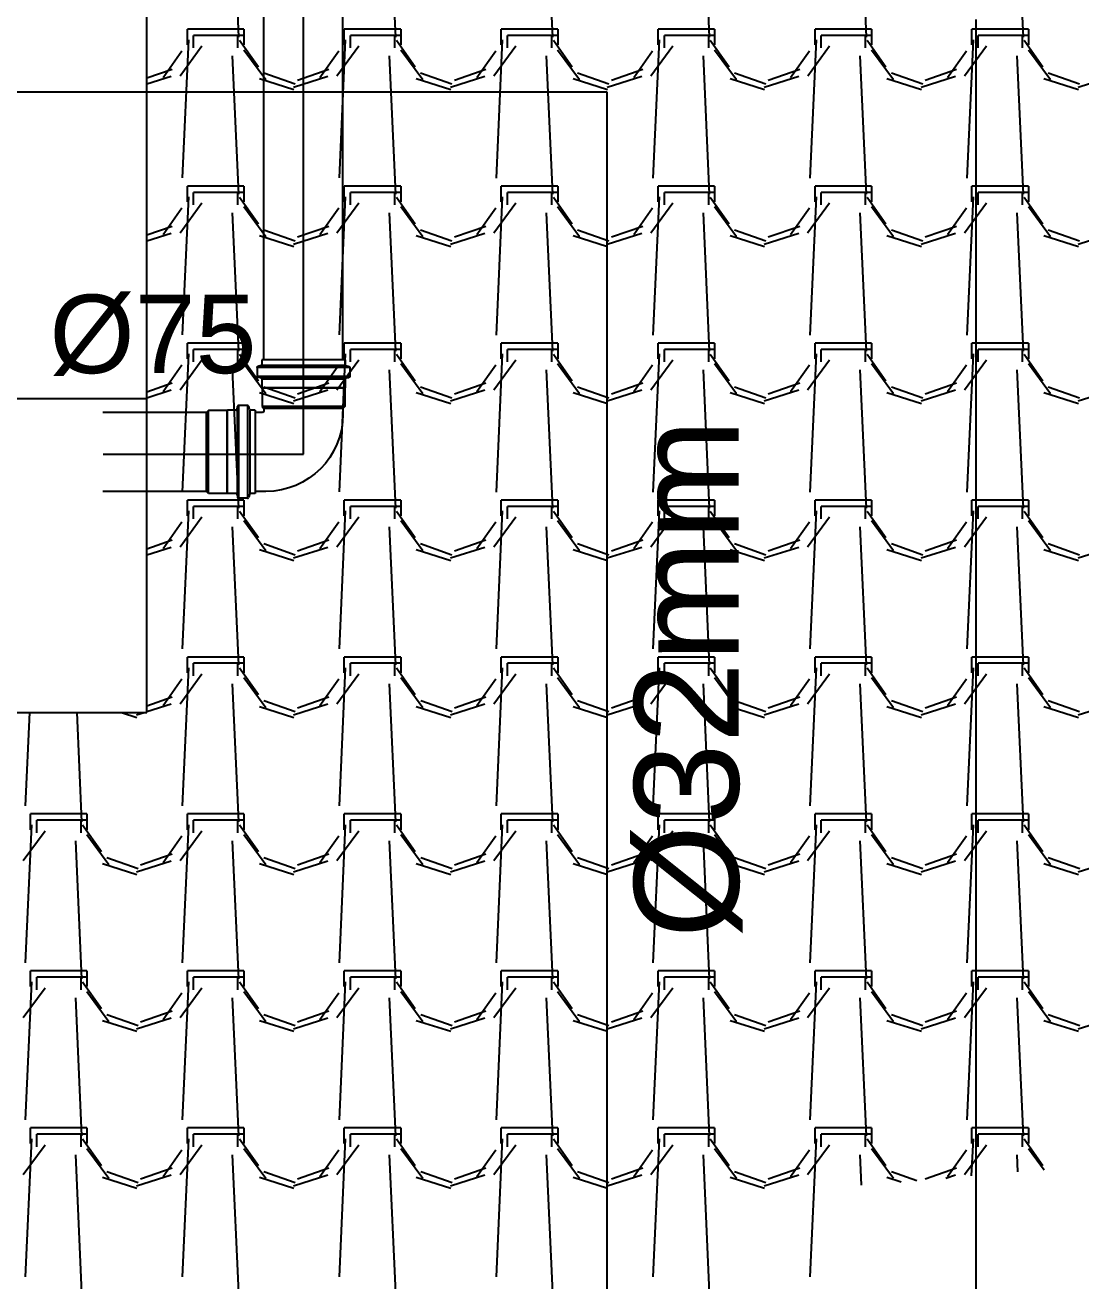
# Model space of a CAD drawing. Header units: millimetres. Extents: x 3923 to 4007, y 744 to 863.
# Drawn here: x 3932.174 to 3933.869, y 845.8 to 847.816 of the extents above; entities that cross this region are included whole.
import ezdxf
from ezdxf.enums import TextEntityAlignment as Align

# ---------------------------------------------------------------- set-up
doc = ezdxf.new("R2010")
doc.units = ezdxf.units.MM
for name, color, linetype in [('-HIDRO', 8, 'Continuous'), ('AF', 5, 'Continuous'), ('Esgoto', 5, 'Continuous'), ('TEXTO', 3, 'Continuous'), ('Texto-Tubos', 7, 'Continuous'), ('TigreCad', 3, 'Continuous'), ('Tinterno', 9, 'Continuous')]:
    doc.layers.add(name, color=color, linetype=linetype)
doc.styles.get("Standard").update_dxf_attribs({"font": 'arial.ttf'})
doc.styles.add('TCTUBOS-TXT', font='arial.ttf')

# ---------------------------------------------------------------- blocks, each defined once
blk = doc.blocks.new('j9n75p')
at = {"layer": 'TigreCad'}
for p, q in [((41.5, 37.8), (34.9, 37.8)), ((43.3, 39.6), (41.5, 37.8)), ((61, 39.6), (43.3, 39.6)), ((43.3, 39.6), (43.3, -39.5)), ((61.3, 39.8), (61, 39.6)), ((61, 39.6), (61, -39.5)), ((69.7, 39.8), (61.3, 39.8)), ((70.7, 40.7), (71, 43.4)), ((80.7, 44.3), (72, 44.3)), ((72, 43.3), (72, -43.3)), ((80.7, 43.3), (80.7, -43.3)), ((82.5, 40.5), (81.7, 43.6)), ((88, 39.8), (83.4, 39.8)), ((88, 39.8), (88, -39.8)), ((-37.7, -35.9), (-37.7, -46)), ((37.8, -39.2), (37.8, -46)), ((41.5, -37.7), (39.3, -37.7)), ((43.3, -39.5), (41.5, -37.7)), ((61, -39.5), (43.3, -39.5)), ((61.3, -39.8), (61, -39.5)), ((69.7, -39.8), (61.3, -39.8)), ((70.7, -40.7), (71, -43.4)), ((80.7, -44.3), (72, -44.3)), ((82.5, -40.5), (81.7, -43.6)), ((88, -39.8), (83.4, -39.8))]:
    blk.add_line(p, q, dxfattribs=at)
for centre, radius, start, end in [((36, -35.9), 73.7, 90, 180), ((69.7, 40.8), 1, 270, 355), ((72, 43.3), 1, 90, 175), ((80.7, 43.3), 1, 15, 90), ((83.4, 40.8), 1, 195, 270), ((39.3, -39.2), 1.5, 90, 180), ((69.7, -40.8), 1, 5, 90), ((72, -43.3), 1, 185, 270), ((80.7, -43.3), 1, 270, 345), ((83.4, -40.8), 1, 90, 165)]:
    blk.add_arc(centre, radius, start, end, dxfattribs=at)
at = {"layer": 'Tinterno'}
for p, q in [((41.5, 37.8), (41.5, -37.7)), ((61.3, 39.8), (61.3, -39.8)), ((69.7, 39.8), (69.7, -39.8)), ((70.7, 39.8), (70.7, -39.8)), ((82.7, 39.8), (82.7, -39.8)), ((37.8, -46), (-37.7, -46))]:
    blk.add_line(p, q, dxfattribs=at)
blk = doc.blocks.new('11030904p')
at = {"layer": 'TigreCad'}
for p, q in [((0, -39.8), (0, 39.8)), ((0, 39.8), (4.6, 39.8)), ((5.5, 40.5), (6.3, 43.6)), ((7.3, 44.3), (16, 44.3)), ((7.3, -43.3), (7.3, 43.3)), ((16, -43.3), (16, 43.3)), ((17.3, 40.7), (17, 43.4)), ((18.3, 39.8), (26.7, 39.8)), ((26.7, 39.8), (27, 39.6)), ((27, 39.6), (44.7, 39.6)), ((44.7, 39.6), (46.5, 37.8)), ((46.5, 37.8), (46.5, -37.7)), ((0, -39.8), (4.6, -39.8)), ((5.5, -40.5), (6.3, -43.6)), ((7.3, -44.3), (16, -44.3)), ((17.3, -40.7), (17, -43.4)), ((18.3, -39.8), (26.7, -39.8)), ((26.7, -39.8), (27, -39.5)), ((27, -39.5), (44.7, -39.5)), ((44.7, -39.5), (46.5, -37.7))]:
    blk.add_line(p, q, dxfattribs=at)
for centre, start, end in [((4.6, 40.8), 270, 345), ((7.3, 43.3), 90, 165), ((16, 43.3), 5, 90), ((18.3, 40.8), 185, 270), ((4.6, -40.8), 15, 90), ((7.3, -43.3), 195, 270), ((16, -43.3), 270, 355), ((18.3, -40.8), 90, 175)]:
    blk.add_arc(centre, 1, start, end, dxfattribs=at)
at = {"layer": 'Tinterno'}
for p, q in [((5.3, -39.8), (5.3, 39.8)), ((17.3, -39.8), (17.3, 39.8)), ((26.7, 39.8), (26.7, -39.8)), ((27, 39.6), (27, -39.5)), ((44.7, 39.6), (44.7, -39.5))]:
    blk.add_line(p, q, dxfattribs=at)

msp = doc.modelspace()

# ---------------------------------------------------------------- linework, layer by layer
at = {"layer": '-HIDRO', "linetype": 'Continuous'}
for p, q in [((3932.5063, 848.0186), (3932.5163, 847.7968)), ((3932.7583, 848.0186), (3932.7683, 847.7968)), ((3933.0103, 848.0186), (3933.0203, 847.7968)), ((3933.2623, 848.0186), (3933.2723, 847.7968)), ((3933.5143, 848.0186), (3933.5243, 847.7968)), ((3933.7663, 848.0186), (3933.7764, 847.7968)), ((3932.5148, 847.8096), (3932.4342, 847.8096)), ((3932.4342, 847.7844), (3932.4342, 847.8096)), ((3932.5249, 847.8096), (3932.5148, 847.8096)), ((3932.5249, 847.8096), (3932.5249, 847.7844)), ((3932.7668, 847.8096), (3932.6862, 847.8096)), ((3932.6862, 847.7844), (3932.6862, 847.8096)), ((3932.7769, 847.8096), (3932.7668, 847.8096)), ((3932.7769, 847.8096), (3932.7769, 847.7844)), ((3933.0188, 847.8096), (3932.9382, 847.8096)), ((3932.9382, 847.7844), (3932.9382, 847.8096)), ((3933.0289, 847.8096), (3933.0188, 847.8096)), ((3933.0289, 847.8096), (3933.0289, 847.7844)), ((3933.2708, 847.8096), (3933.1902, 847.8096)), ((3933.1902, 847.7844), (3933.1902, 847.8096)), ((3933.2809, 847.8096), (3933.2708, 847.8096)), ((3933.2809, 847.8096), (3933.2809, 847.7844)), ((3933.5228, 847.8096), (3933.4422, 847.8096)), ((3933.4422, 847.7844), (3933.4422, 847.8096)), ((3933.5329, 847.8096), (3933.5228, 847.8096)), ((3933.5329, 847.8096), (3933.5329, 847.7844)), ((3933.7748, 847.8096), (3933.6942, 847.8096)), ((3933.6942, 847.7844), (3933.6942, 847.8096)), ((3933.7849, 847.8096), (3933.7748, 847.8096)), ((3933.7849, 847.8096), (3933.7849, 847.7844)), ((3932.4224, 847.7347), (3932.4576, 847.7826)), ((3932.4358, 847.7923), (3932.4258, 847.5706)), ((3932.5148, 847.7995), (3932.4442, 847.7995)), ((3932.4442, 847.7793), (3932.4442, 847.7995)), ((3932.5148, 847.7995), (3932.5148, 847.7793)), ((3932.5249, 847.7995), (3932.5148, 847.7995)), ((3932.5179, 847.792), (3932.5481, 847.7492)), ((3932.6744, 847.7347), (3932.7096, 847.7826)), ((3932.6878, 847.7923), (3932.6778, 847.5706)), ((3932.7668, 847.7995), (3932.6962, 847.7995)), ((3932.6962, 847.7793), (3932.6962, 847.7995)), ((3932.7668, 847.7995), (3932.7668, 847.7793)), ((3932.7769, 847.7995), (3932.7668, 847.7995)), ((3932.7699, 847.792), (3932.8001, 847.7492)), ((3932.9264, 847.7347), (3932.9616, 847.7826)), ((3932.9398, 847.7923), (3932.9298, 847.5705)), ((3933.0188, 847.7995), (3932.9482, 847.7995)), ((3932.9482, 847.7793), (3932.9482, 847.7995)), ((3933.0188, 847.7995), (3933.0188, 847.7793)), ((3933.0289, 847.7995), (3933.0188, 847.7995)), ((3933.0219, 847.792), (3933.0521, 847.7492)), ((3933.1784, 847.7347), (3933.2136, 847.7826)), ((3933.1919, 847.7923), (3933.1818, 847.5705)), ((3933.2708, 847.7995), (3933.2002, 847.7995)), ((3933.2002, 847.7793), (3933.2002, 847.7995)), ((3933.2708, 847.7995), (3933.2708, 847.7793)), ((3933.2809, 847.7995), (3933.2708, 847.7995)), ((3933.2739, 847.792), (3933.3041, 847.7492)), ((3933.4304, 847.7347), (3933.4656, 847.7826)), ((3933.4439, 847.7923), (3933.4338, 847.5705)), ((3933.5228, 847.7995), (3933.4522, 847.7995)), ((3933.4522, 847.7793), (3933.4522, 847.7995)), ((3933.5228, 847.7995), (3933.5228, 847.7793)), ((3933.5329, 847.7995), (3933.5228, 847.7995)), ((3933.5259, 847.792), (3933.5561, 847.7492)), ((3933.6823, 847.7347), (3933.7176, 847.7826)), ((3933.6959, 847.7923), (3933.6858, 847.5705)), ((3933.7748, 847.7995), (3933.7042, 847.7995)), ((3933.7042, 847.7793), (3933.7042, 847.7995)), ((3933.7748, 847.7995), (3933.7748, 847.7793)), ((3933.7849, 847.7995), (3933.7748, 847.7995)), ((3933.7779, 847.792), (3933.8081, 847.7492)), ((3932.395, 847.7317), (3932.4253, 847.7746)), ((3932.5063, 847.7666), (3932.5163, 847.5448)), ((3932.5248, 847.7766), (3932.5601, 847.7288)), ((3932.647, 847.7317), (3932.6773, 847.7746)), ((3932.7583, 847.7666), (3932.7683, 847.5448)), ((3932.7768, 847.7766), (3932.8121, 847.7288)), ((3932.899, 847.7317), (3932.9293, 847.7746)), ((3933.0103, 847.7666), (3933.0203, 847.5448)), ((3933.0288, 847.7766), (3933.0641, 847.7288)), ((3933.151, 847.7317), (3933.1813, 847.7746)), ((3933.2623, 847.7666), (3933.2723, 847.5448)), ((3933.2808, 847.7766), (3933.3161, 847.7288)), ((3933.403, 847.7317), (3933.4333, 847.7746)), ((3933.5143, 847.7666), (3933.5243, 847.5448)), ((3933.5328, 847.7766), (3933.5681, 847.7288)), ((3933.655, 847.7317), (3933.6853, 847.7746)), ((3933.7663, 847.7666), (3933.7764, 847.5448)), ((3933.7848, 847.7766), (3933.8201, 847.7288)), ((3932.3691, 847.7314), (3932.4095, 847.7455)), ((3932.6111, 847.7279), (3932.6615, 847.7455)), ((3932.8631, 847.7279), (3932.9135, 847.7455)), ((3933.1151, 847.7279), (3933.1655, 847.7455)), ((3933.3671, 847.7279), (3933.4175, 847.7455)), ((3933.6191, 847.7279), (3933.6695, 847.7455)), ((3932.3691, 847.7219), (3932.4079, 847.7343)), ((3932.5497, 847.7303), (3932.6051, 847.7127)), ((3932.5567, 847.7396), (3932.6071, 847.7219)), ((3932.6045, 847.7166), (3932.6599, 847.7343)), ((3932.8017, 847.7303), (3932.8571, 847.7127)), ((3932.8087, 847.7396), (3932.8591, 847.7219)), ((3932.8565, 847.7166), (3932.9119, 847.7343)), ((3933.0537, 847.7303), (3933.1091, 847.7127)), ((3933.0607, 847.7396), (3933.1111, 847.7219)), ((3933.1085, 847.7166), (3933.1639, 847.7343)), ((3933.3057, 847.7303), (3933.3611, 847.7127)), ((3933.3127, 847.7396), (3933.3631, 847.7219)), ((3933.3605, 847.7166), (3933.4159, 847.7343)), ((3933.5577, 847.7303), (3933.6131, 847.7127)), ((3933.5647, 847.7396), (3933.6151, 847.7219)), ((3933.6125, 847.7166), (3933.6679, 847.7343)), ((3933.8097, 847.7303), (3933.8651, 847.7127)), ((3933.8167, 847.7396), (3933.8671, 847.7219)), ((3933.8645, 847.7166), (3933.9199, 847.7343)), ((3932.4358, 847.5403), (3932.4258, 847.3186)), ((3932.5148, 847.5576), (3932.4342, 847.5576)), ((3932.4342, 847.5324), (3932.4342, 847.5576)), ((3932.5148, 847.5475), (3932.4442, 847.5475)), ((3932.4442, 847.5273), (3932.4442, 847.5475)), ((3932.5249, 847.5576), (3932.5148, 847.5576)), ((3932.5148, 847.5475), (3932.5148, 847.5273)), ((3932.5249, 847.5475), (3932.5148, 847.5475)), ((3932.5179, 847.54), (3932.5481, 847.4972)), ((3932.5249, 847.5576), (3932.5249, 847.5324)), ((3932.6878, 847.5403), (3932.6778, 847.3186)), ((3932.7668, 847.5576), (3932.6862, 847.5576)), ((3932.6862, 847.5324), (3932.6862, 847.5576)), ((3932.7668, 847.5475), (3932.6962, 847.5475)), ((3932.6962, 847.5273), (3932.6962, 847.5475)), ((3932.7769, 847.5576), (3932.7668, 847.5576)), ((3932.7668, 847.5475), (3932.7668, 847.5273)), ((3932.7769, 847.5475), (3932.7668, 847.5475)), ((3932.7699, 847.54), (3932.8001, 847.4972)), ((3932.7769, 847.5576), (3932.7769, 847.5324)), ((3932.9398, 847.5403), (3932.9298, 847.3185)), ((3933.0188, 847.5576), (3932.9382, 847.5576)), ((3932.9382, 847.5324), (3932.9382, 847.5576)), ((3933.0188, 847.5475), (3932.9482, 847.5475)), ((3932.9482, 847.5273), (3932.9482, 847.5475)), ((3933.0289, 847.5576), (3933.0188, 847.5576)), ((3933.0188, 847.5475), (3933.0188, 847.5273)), ((3933.0289, 847.5475), (3933.0188, 847.5475)), ((3933.0219, 847.54), (3933.0521, 847.4972)), ((3933.0289, 847.5576), (3933.0289, 847.5324)), ((3933.1919, 847.5403), (3933.1818, 847.3185)), ((3933.2708, 847.5576), (3933.1902, 847.5576)), ((3933.1902, 847.5324), (3933.1902, 847.5576)), ((3933.2708, 847.5475), (3933.2002, 847.5475)), ((3933.2002, 847.5273), (3933.2002, 847.5475)), ((3933.2809, 847.5576), (3933.2708, 847.5576)), ((3933.2708, 847.5475), (3933.2708, 847.5273)), ((3933.2809, 847.5475), (3933.2708, 847.5475)), ((3933.2739, 847.54), (3933.3041, 847.4972)), ((3933.2809, 847.5576), (3933.2809, 847.5324)), ((3933.4439, 847.5403), (3933.4338, 847.3185)), ((3933.5228, 847.5576), (3933.4422, 847.5576)), ((3933.4422, 847.5324), (3933.4422, 847.5576)), ((3933.5228, 847.5475), (3933.4522, 847.5475)), ((3933.4522, 847.5273), (3933.4522, 847.5475)), ((3933.5329, 847.5576), (3933.5228, 847.5576)), ((3933.5228, 847.5475), (3933.5228, 847.5273)), ((3933.5329, 847.5475), (3933.5228, 847.5475)), ((3933.5259, 847.54), (3933.5561, 847.4972)), ((3933.5329, 847.5576), (3933.5329, 847.5324)), ((3933.6959, 847.5403), (3933.6858, 847.3185)), ((3933.7748, 847.5576), (3933.6942, 847.5576)), ((3933.6942, 847.5324), (3933.6942, 847.5576)), ((3933.7748, 847.5475), (3933.7042, 847.5475)), ((3933.7042, 847.5273), (3933.7042, 847.5475)), ((3933.7849, 847.5576), (3933.7748, 847.5576)), ((3933.7748, 847.5475), (3933.7748, 847.5273)), ((3933.7849, 847.5475), (3933.7748, 847.5475)), ((3933.7779, 847.54), (3933.8081, 847.4972)), ((3933.7849, 847.5576), (3933.7849, 847.5324)), ((3932.395, 847.4797), (3932.4253, 847.5226)), ((3932.4224, 847.4827), (3932.4576, 847.5306)), ((3932.5248, 847.5246), (3932.5601, 847.4768)), ((3932.647, 847.4797), (3932.6773, 847.5226)), ((3932.6744, 847.4827), (3932.7096, 847.5306)), ((3932.7768, 847.5246), (3932.8121, 847.4768)), ((3932.899, 847.4797), (3932.9293, 847.5226)), ((3932.9264, 847.4827), (3932.9616, 847.5306)), ((3933.0288, 847.5246), (3933.0641, 847.4768)), ((3933.151, 847.4797), (3933.1813, 847.5226)), ((3933.1784, 847.4827), (3933.2136, 847.5306)), ((3933.2808, 847.5246), (3933.3161, 847.4768)), ((3933.403, 847.4797), (3933.4333, 847.5226)), ((3933.4303, 847.4827), (3933.4656, 847.5306)), ((3933.5328, 847.5246), (3933.5681, 847.4768)), ((3933.655, 847.4797), (3933.6853, 847.5226)), ((3933.6823, 847.4827), (3933.7176, 847.5306)), ((3933.7848, 847.5246), (3933.8201, 847.4768)), ((3932.5063, 847.5146), (3932.5163, 847.2928)), ((3932.7583, 847.5146), (3932.7683, 847.2928)), ((3933.0103, 847.5146), (3933.0203, 847.2928)), ((3933.2623, 847.5146), (3933.2723, 847.2928)), ((3933.5143, 847.5146), (3933.5243, 847.2928)), ((3933.7663, 847.5146), (3933.7764, 847.2928)), ((3932.3691, 847.4794), (3932.4095, 847.4935)), ((3932.3691, 847.4699), (3932.4079, 847.4823)), ((3932.5567, 847.4876), (3932.6071, 847.4699)), ((3932.6045, 847.4646), (3932.6599, 847.4823)), ((3932.6111, 847.4759), (3932.6615, 847.4935)), ((3932.8087, 847.4876), (3932.8591, 847.4699)), ((3932.8565, 847.4646), (3932.9119, 847.4823)), ((3932.8631, 847.4759), (3932.9135, 847.4935)), ((3933.0607, 847.4876), (3933.1111, 847.4699)), ((3933.1085, 847.4646), (3933.1639, 847.4823)), ((3933.1151, 847.4759), (3933.1655, 847.4935)), ((3933.3127, 847.4876), (3933.3631, 847.4699)), ((3933.3605, 847.4646), (3933.4159, 847.4823)), ((3933.3671, 847.4759), (3933.4175, 847.4935)), ((3933.5647, 847.4876), (3933.6151, 847.4699)), ((3933.6125, 847.4646), (3933.6679, 847.4823)), ((3933.6191, 847.4759), (3933.6695, 847.4935)), ((3933.8167, 847.4876), (3933.8671, 847.4699)), ((3933.8645, 847.4646), (3933.9199, 847.4823)), ((3932.5497, 847.4783), (3932.6051, 847.4607)), ((3932.8017, 847.4783), (3932.8571, 847.4607)), ((3933.0537, 847.4783), (3933.1091, 847.4607)), ((3933.3057, 847.4783), (3933.3611, 847.4607)), ((3933.5577, 847.4783), (3933.6131, 847.4607)), ((3933.8097, 847.4783), (3933.8651, 847.4607)), ((3932.5148, 847.3056), (3932.4342, 847.3056)), ((3932.4342, 847.2804), (3932.4342, 847.3056)), ((3932.5249, 847.3056), (3932.5148, 847.3056)), ((3932.5249, 847.3056), (3932.5249, 847.2804)), ((3932.7668, 847.3056), (3932.6862, 847.3056)), ((3932.6862, 847.2804), (3932.6862, 847.3056)), ((3932.7769, 847.3056), (3932.7668, 847.3056)), ((3932.7769, 847.3056), (3932.7769, 847.2804)), ((3933.0188, 847.3056), (3932.9382, 847.3056)), ((3932.9382, 847.2804), (3932.9382, 847.3056)), ((3933.0289, 847.3056), (3933.0188, 847.3056)), ((3933.0289, 847.3056), (3933.0289, 847.2804)), ((3933.2708, 847.3056), (3933.1902, 847.3056)), ((3933.1902, 847.2804), (3933.1902, 847.3056)), ((3933.2809, 847.3056), (3933.2708, 847.3056)), ((3933.2809, 847.3056), (3933.2809, 847.2804)), ((3933.5228, 847.3056), (3933.4422, 847.3056)), ((3933.4422, 847.2804), (3933.4422, 847.3056)), ((3933.5329, 847.3056), (3933.5228, 847.3056)), ((3933.5329, 847.3056), (3933.5329, 847.2804)), ((3933.7748, 847.3056), (3933.6942, 847.3056)), ((3933.6942, 847.2804), (3933.6942, 847.3056)), ((3933.7849, 847.3056), (3933.7748, 847.3056)), ((3933.7849, 847.3056), (3933.7849, 847.2804)), ((3932.4224, 847.2307), (3932.4576, 847.2786)), ((3932.4358, 847.2883), (3932.4258, 847.0666)), ((3932.5148, 847.2955), (3932.4442, 847.2955)), ((3932.4442, 847.2753), (3932.4442, 847.2955)), ((3932.5148, 847.2955), (3932.5148, 847.2753)), ((3932.5249, 847.2955), (3932.5148, 847.2955)), ((3932.5179, 847.288), (3932.5481, 847.2452)), ((3932.6744, 847.2307), (3932.7096, 847.2786)), ((3932.6878, 847.2883), (3932.6778, 847.0666)), ((3932.7668, 847.2955), (3932.6962, 847.2955)), ((3932.6962, 847.2753), (3932.6962, 847.2955)), ((3932.7668, 847.2955), (3932.7668, 847.2753)), ((3932.7769, 847.2955), (3932.7668, 847.2955)), ((3932.7699, 847.288), (3932.8001, 847.2452)), ((3932.9264, 847.2307), (3932.9616, 847.2786)), ((3932.9398, 847.2883), (3932.9298, 847.0665)), ((3933.0188, 847.2955), (3932.9482, 847.2955)), ((3932.9482, 847.2753), (3932.9482, 847.2955)), ((3933.0188, 847.2955), (3933.0188, 847.2753)), ((3933.0289, 847.2955), (3933.0188, 847.2955)), ((3933.0219, 847.288), (3933.0521, 847.2452)), ((3933.1783, 847.2307), (3933.2136, 847.2786)), ((3933.1919, 847.2883), (3933.1818, 847.0665)), ((3933.2708, 847.2955), (3933.2002, 847.2955)), ((3933.2002, 847.2753), (3933.2002, 847.2955)), ((3933.2708, 847.2955), (3933.2708, 847.2753)), ((3933.2809, 847.2955), (3933.2708, 847.2955)), ((3933.2739, 847.288), (3933.3041, 847.2452)), ((3933.4303, 847.2307), (3933.4656, 847.2786)), ((3933.4439, 847.2883), (3933.4338, 847.0665)), ((3933.5228, 847.2955), (3933.4522, 847.2955)), ((3933.4522, 847.2753), (3933.4522, 847.2955)), ((3933.5228, 847.2955), (3933.5228, 847.2753)), ((3933.5329, 847.2955), (3933.5228, 847.2955)), ((3933.5259, 847.288), (3933.5561, 847.2452)), ((3933.6823, 847.2307), (3933.7176, 847.2786)), ((3933.6959, 847.2883), (3933.6858, 847.0665)), ((3933.7748, 847.2955), (3933.7042, 847.2955)), ((3933.7042, 847.2753), (3933.7042, 847.2955)), ((3933.7748, 847.2955), (3933.7748, 847.2753)), ((3933.7849, 847.2955), (3933.7748, 847.2955)), ((3933.7779, 847.288), (3933.8081, 847.2452)), ((3932.395, 847.2277), (3932.4253, 847.2706)), ((3932.5063, 847.2626), (3932.5163, 847.0408)), ((3932.5248, 847.2726), (3932.5601, 847.2248)), ((3932.647, 847.2277), (3932.6773, 847.2706)), ((3932.7583, 847.2626), (3932.7683, 847.0408)), ((3932.7768, 847.2726), (3932.8121, 847.2248)), ((3932.899, 847.2277), (3932.9293, 847.2706)), ((3933.0103, 847.2626), (3933.0203, 847.0408)), ((3933.0288, 847.2726), (3933.0641, 847.2248)), ((3933.151, 847.2277), (3933.1813, 847.2706)), ((3933.2623, 847.2626), (3933.2723, 847.0408)), ((3933.2808, 847.2726), (3933.3161, 847.2248)), ((3933.403, 847.2277), (3933.4333, 847.2706)), ((3933.5143, 847.2626), (3933.5243, 847.0408)), ((3933.5328, 847.2726), (3933.5681, 847.2248)), ((3933.655, 847.2277), (3933.6853, 847.2706)), ((3933.7663, 847.2626), (3933.7764, 847.0408)), ((3933.7848, 847.2726), (3933.8201, 847.2248)), ((3932.3691, 847.2274), (3932.4095, 847.2415)), ((3932.6111, 847.2239), (3932.6615, 847.2415)), ((3932.8631, 847.2239), (3932.9135, 847.2415)), ((3933.1151, 847.2239), (3933.1655, 847.2415)), ((3933.3671, 847.2239), (3933.4175, 847.2415)), ((3933.6191, 847.2239), (3933.6695, 847.2415)), ((3932.3691, 847.2179), (3932.4079, 847.2303)), ((3932.5497, 847.2263), (3932.6051, 847.2087)), ((3932.5567, 847.2356), (3932.6071, 847.2179)), ((3932.6045, 847.2126), (3932.6599, 847.2303)), ((3932.8017, 847.2263), (3932.8571, 847.2087)), ((3932.8087, 847.2356), (3932.8591, 847.2179)), ((3932.8565, 847.2126), (3932.9119, 847.2303)), ((3933.0537, 847.2263), (3933.1091, 847.2087)), ((3933.0607, 847.2356), (3933.1111, 847.2179)), ((3933.1085, 847.2126), (3933.1639, 847.2303)), ((3933.3057, 847.2263), (3933.3611, 847.2087)), ((3933.3127, 847.2356), (3933.3631, 847.2179)), ((3933.3605, 847.2126), (3933.4159, 847.2303)), ((3933.5577, 847.2263), (3933.6131, 847.2087)), ((3933.5647, 847.2356), (3933.6151, 847.2179)), ((3933.6125, 847.2126), (3933.6679, 847.2303)), ((3933.8097, 847.2263), (3933.8651, 847.2087)), ((3933.8167, 847.2356), (3933.8671, 847.2179)), ((3933.8645, 847.2126), (3933.9199, 847.2303)), ((3932.3691, 846.7125), (3932.3691, 847.2165)), ((3932.4358, 847.0363), (3932.4258, 846.8146)), ((3932.5148, 847.0536), (3932.4342, 847.0536)), ((3932.4342, 847.0284), (3932.4342, 847.0536)), ((3932.5148, 847.0435), (3932.4442, 847.0435)), ((3932.4442, 847.0233), (3932.4442, 847.0435)), ((3932.5249, 847.0536), (3932.5148, 847.0536)), ((3932.5148, 847.0435), (3932.5148, 847.0233)), ((3932.5249, 847.0435), (3932.5148, 847.0435)), ((3932.5179, 847.036), (3932.5481, 846.9932)), ((3932.5249, 847.0536), (3932.5249, 847.0284)), ((3932.6878, 847.0363), (3932.6778, 846.8146)), ((3932.7668, 847.0536), (3932.6862, 847.0536)), ((3932.6862, 847.0284), (3932.6862, 847.0536)), ((3932.7668, 847.0435), (3932.6962, 847.0435)), ((3932.6962, 847.0233), (3932.6962, 847.0435)), ((3932.7769, 847.0536), (3932.7668, 847.0536)), ((3932.7668, 847.0435), (3932.7668, 847.0233)), ((3932.7769, 847.0435), (3932.7668, 847.0435)), ((3932.7699, 847.036), (3932.8001, 846.9932)), ((3932.7769, 847.0536), (3932.7769, 847.0284)), ((3932.9398, 847.0363), (3932.9298, 846.8145)), ((3933.0188, 847.0536), (3932.9382, 847.0536)), ((3932.9382, 847.0284), (3932.9382, 847.0536)), ((3933.0188, 847.0435), (3932.9482, 847.0435)), ((3932.9482, 847.0233), (3932.9482, 847.0435)), ((3933.0289, 847.0536), (3933.0188, 847.0536)), ((3933.0188, 847.0435), (3933.0188, 847.0233)), ((3933.0289, 847.0435), (3933.0188, 847.0435)), ((3933.0219, 847.036), (3933.0521, 846.9932)), ((3933.0289, 847.0536), (3933.0289, 847.0284)), ((3933.1919, 847.0363), (3933.1818, 846.8145)), ((3933.2708, 847.0536), (3933.1902, 847.0536)), ((3933.1902, 847.0284), (3933.1902, 847.0536)), ((3933.2708, 847.0435), (3933.2002, 847.0435)), ((3933.2002, 847.0233), (3933.2002, 847.0435)), ((3933.2809, 847.0536), (3933.2708, 847.0536)), ((3933.2708, 847.0435), (3933.2708, 847.0233)), ((3933.2809, 847.0435), (3933.2708, 847.0435)), ((3933.2739, 847.036), (3933.3041, 846.9932)), ((3933.2809, 847.0536), (3933.2809, 847.0284)), ((3933.4439, 847.0363), (3933.4338, 846.8145)), ((3933.5228, 847.0536), (3933.4422, 847.0536)), ((3933.4422, 847.0284), (3933.4422, 847.0536)), ((3933.5228, 847.0435), (3933.4522, 847.0435)), ((3933.4522, 847.0233), (3933.4522, 847.0435)), ((3933.5329, 847.0536), (3933.5228, 847.0536)), ((3933.5228, 847.0435), (3933.5228, 847.0233)), ((3933.5329, 847.0435), (3933.5228, 847.0435)), ((3933.5259, 847.036), (3933.5561, 846.9932)), ((3933.5329, 847.0536), (3933.5329, 847.0284)), ((3933.6959, 847.0363), (3933.6858, 846.8145)), ((3933.7748, 847.0536), (3933.6942, 847.0536)), ((3933.6942, 847.0284), (3933.6942, 847.0536)), ((3933.7748, 847.0435), (3933.7042, 847.0435)), ((3933.7042, 847.0233), (3933.7042, 847.0435)), ((3933.7849, 847.0536), (3933.7748, 847.0536)), ((3933.7748, 847.0435), (3933.7748, 847.0233)), ((3933.7849, 847.0435), (3933.7748, 847.0435)), ((3933.7779, 847.036), (3933.8081, 846.9932)), ((3933.7849, 847.0536), (3933.7849, 847.0284)), ((3932.395, 846.9757), (3932.4253, 847.0186)), ((3932.4224, 846.9787), (3932.4576, 847.0266)), ((3932.5248, 847.0206), (3932.5601, 846.9728)), ((3932.647, 846.9757), (3932.6773, 847.0186)), ((3932.6744, 846.9787), (3932.7096, 847.0266)), ((3932.7768, 847.0206), (3932.8121, 846.9728)), ((3932.899, 846.9757), (3932.9293, 847.0186)), ((3932.9264, 846.9787), (3932.9616, 847.0266)), ((3933.0288, 847.0206), (3933.0641, 846.9728)), ((3933.151, 846.9757), (3933.1813, 847.0186)), ((3933.1783, 846.9787), (3933.2136, 847.0266)), ((3933.2808, 847.0206), (3933.3161, 846.9728)), ((3933.403, 846.9757), (3933.4333, 847.0186)), ((3933.4303, 846.9787), (3933.4656, 847.0266)), ((3933.5328, 847.0206), (3933.5681, 846.9728)), ((3933.655, 846.9757), (3933.6853, 847.0186)), ((3933.6823, 846.9787), (3933.7176, 847.0266)), ((3933.7848, 847.0206), (3933.8201, 846.9728)), ((3932.5063, 847.0106), (3932.5163, 846.7888)), ((3932.7583, 847.0106), (3932.7683, 846.7888)), ((3933.0103, 847.0106), (3933.0203, 846.7888)), ((3933.2623, 847.0106), (3933.2723, 846.7888)), ((3933.5143, 847.0106), (3933.5243, 846.7888)), ((3933.7663, 847.0106), (3933.7764, 846.7888)), ((3932.3691, 846.9754), (3932.4095, 846.9895)), ((3932.3691, 846.9659), (3932.4079, 846.9782)), ((3932.5568, 846.9836), (3932.6071, 846.9659)), ((3932.6045, 846.9606), (3932.6599, 846.9782)), ((3932.6111, 846.9719), (3932.6615, 846.9895)), ((3932.8087, 846.9836), (3932.8591, 846.9659)), ((3932.8565, 846.9606), (3932.9119, 846.9782)), ((3932.8631, 846.9719), (3932.9135, 846.9895)), ((3933.0607, 846.9836), (3933.1111, 846.9659)), ((3933.1085, 846.9606), (3933.1639, 846.9782)), ((3933.1151, 846.9719), (3933.1655, 846.9895)), ((3933.3127, 846.9836), (3933.3631, 846.9659)), ((3933.3605, 846.9606), (3933.4159, 846.9782)), ((3933.3671, 846.9719), (3933.4175, 846.9895)), ((3933.5647, 846.9836), (3933.6151, 846.9659)), ((3933.6125, 846.9606), (3933.6679, 846.9782)), ((3933.6191, 846.9719), (3933.6695, 846.9895)), ((3933.8167, 846.9836), (3933.8671, 846.9659)), ((3933.8645, 846.9606), (3933.9199, 846.9782)), ((3932.5497, 846.9743), (3932.6051, 846.9567)), ((3932.8017, 846.9743), (3932.8571, 846.9567)), ((3933.0537, 846.9743), (3933.1091, 846.9567)), ((3933.3057, 846.9743), (3933.3611, 846.9567)), ((3933.5577, 846.9743), (3933.6131, 846.9567)), ((3933.8097, 846.9743), (3933.8651, 846.9567)), ((3932.5148, 846.8016), (3932.4342, 846.8016)), ((3932.4342, 846.7764), (3932.4342, 846.8016)), ((3932.5249, 846.8016), (3932.5148, 846.8016)), ((3932.5249, 846.8016), (3932.5249, 846.7764)), ((3932.7668, 846.8016), (3932.6862, 846.8016)), ((3932.6862, 846.7764), (3932.6862, 846.8016)), ((3932.7769, 846.8016), (3932.7668, 846.8016)), ((3932.7769, 846.8016), (3932.7769, 846.7764)), ((3933.0188, 846.8016), (3932.9382, 846.8016)), ((3932.9382, 846.7764), (3932.9382, 846.8016)), ((3933.0289, 846.8016), (3933.0188, 846.8016)), ((3933.0289, 846.8016), (3933.0289, 846.7764)), ((3933.2708, 846.8016), (3933.1902, 846.8016)), ((3933.1902, 846.7764), (3933.1902, 846.8016)), ((3933.2809, 846.8016), (3933.2708, 846.8016)), ((3933.2809, 846.8016), (3933.2809, 846.7764)), ((3933.5228, 846.8016), (3933.4422, 846.8016)), ((3933.4422, 846.7764), (3933.4422, 846.8016)), ((3933.5329, 846.8016), (3933.5228, 846.8016)), ((3933.5329, 846.8016), (3933.5329, 846.7764)), ((3933.7748, 846.8016), (3933.6942, 846.8016)), ((3933.6942, 846.7764), (3933.6942, 846.8016)), ((3933.7849, 846.8016), (3933.7748, 846.8016)), ((3933.7849, 846.8016), (3933.7849, 846.7764)), ((3932.4224, 846.7267), (3932.4576, 846.7746)), ((3932.4358, 846.7843), (3932.4258, 846.5626)), ((3932.5148, 846.7915), (3932.4442, 846.7915)), ((3932.4442, 846.7713), (3932.4442, 846.7915)), ((3932.5148, 846.7915), (3932.5148, 846.7713)), ((3932.5249, 846.7915), (3932.5148, 846.7915)), ((3932.5179, 846.784), (3932.5481, 846.7412)), ((3932.6744, 846.7267), (3932.7096, 846.7746)), ((3932.6878, 846.7843), (3932.6778, 846.5625)), ((3932.7668, 846.7915), (3932.6962, 846.7915)), ((3932.6962, 846.7713), (3932.6962, 846.7915)), ((3932.7668, 846.7915), (3932.7668, 846.7713)), ((3932.7769, 846.7915), (3932.7668, 846.7915)), ((3932.7699, 846.784), (3932.8001, 846.7412)), ((3932.9263, 846.7267), (3932.9616, 846.7746)), ((3932.9398, 846.7843), (3932.9298, 846.5625)), ((3933.0188, 846.7915), (3932.9482, 846.7915)), ((3932.9482, 846.7713), (3932.9482, 846.7915)), ((3933.0188, 846.7915), (3933.0188, 846.7713)), ((3933.0289, 846.7915), (3933.0188, 846.7915)), ((3933.0219, 846.784), (3933.0521, 846.7412)), ((3933.1783, 846.7267), (3933.2136, 846.7746)), ((3933.1919, 846.7843), (3933.1818, 846.5625)), ((3933.2708, 846.7915), (3933.2002, 846.7915)), ((3933.2002, 846.7713), (3933.2002, 846.7915)), ((3933.2708, 846.7915), (3933.2708, 846.7713)), ((3933.2809, 846.7915), (3933.2708, 846.7915)), ((3933.2739, 846.784), (3933.3041, 846.7412)), ((3933.4303, 846.7267), (3933.4656, 846.7746)), ((3933.4439, 846.7843), (3933.4338, 846.5625)), ((3933.5228, 846.7915), (3933.4522, 846.7915)), ((3933.4522, 846.7713), (3933.4522, 846.7915)), ((3933.5228, 846.7915), (3933.5228, 846.7713)), ((3933.5329, 846.7915), (3933.5228, 846.7915)), ((3933.5259, 846.784), (3933.5561, 846.7412)), ((3933.6823, 846.7267), (3933.7176, 846.7746)), ((3933.6959, 846.7843), (3933.6858, 846.5625)), ((3933.7748, 846.7915), (3933.7042, 846.7915)), ((3933.7042, 846.7713), (3933.7042, 846.7915)), ((3933.7748, 846.7915), (3933.7748, 846.7713)), ((3933.7849, 846.7915), (3933.7748, 846.7915)), ((3933.7779, 846.784), (3933.8081, 846.7412)), ((3932.395, 846.7237), (3932.4253, 846.7666)), ((3932.5063, 846.7586), (3932.5163, 846.5368)), ((3932.5248, 846.7686), (3932.5601, 846.7208)), ((3932.647, 846.7237), (3932.6773, 846.7666)), ((3932.7583, 846.7586), (3932.7683, 846.5368)), ((3932.7768, 846.7686), (3932.8121, 846.7208)), ((3932.899, 846.7237), (3932.9293, 846.7666)), ((3933.0103, 846.7586), (3933.0203, 846.5368)), ((3933.0288, 846.7686), (3933.0641, 846.7208)), ((3933.151, 846.7237), (3933.1813, 846.7666)), ((3933.2623, 846.7586), (3933.2723, 846.5368)), ((3933.2808, 846.7686), (3933.3161, 846.7208)), ((3933.403, 846.7237), (3933.4333, 846.7666)), ((3933.5143, 846.7586), (3933.5243, 846.5368)), ((3933.5328, 846.7686), (3933.5681, 846.7208)), ((3933.655, 846.7237), (3933.6853, 846.7666)), ((3933.7663, 846.7586), (3933.7764, 846.5368)), ((3933.7848, 846.7686), (3933.8201, 846.7208)), ((3932.3691, 846.7234), (3932.4095, 846.7375)), ((3932.6111, 846.7199), (3932.6615, 846.7375)), ((3932.8631, 846.7199), (3932.9135, 846.7375)), ((3933.1151, 846.7199), (3933.1655, 846.7375)), ((3933.3671, 846.7199), (3933.4175, 846.7375)), ((3933.6191, 846.7199), (3933.6695, 846.7375)), ((3932.3691, 846.7139), (3932.4079, 846.7262)), ((3932.5497, 846.7223), (3932.6051, 846.7047)), ((3932.5568, 846.7316), (3932.6072, 846.7139)), ((3932.6045, 846.7086), (3932.6599, 846.7262)), ((3932.8017, 846.7223), (3932.8571, 846.7047)), ((3932.8088, 846.7316), (3932.8592, 846.7139)), ((3932.8565, 846.7086), (3932.9119, 846.7262)), ((3933.0537, 846.7223), (3933.1091, 846.7047)), ((3933.0608, 846.7316), (3933.1112, 846.7139)), ((3933.1085, 846.7086), (3933.1639, 846.7262)), ((3933.3057, 846.7223), (3933.3611, 846.7047)), ((3933.3128, 846.7316), (3933.3632, 846.7139)), ((3933.3605, 846.7086), (3933.4159, 846.7262)), ((3933.5577, 846.7223), (3933.6131, 846.7047)), ((3933.5647, 846.7316), (3933.6151, 846.7139)), ((3933.6125, 846.7086), (3933.6679, 846.7262)), ((3933.8097, 846.7223), (3933.8651, 846.7047)), ((3933.8167, 846.7316), (3933.8671, 846.7139)), ((3933.8645, 846.7086), (3933.9199, 846.7262)), ((3929.8491, 846.7125), (3932.3691, 846.7125)), ((3932.1806, 846.7125), (3932.1738, 846.5626)), ((3932.2564, 846.7125), (3932.2643, 846.5368)), ((3932.3283, 846.7125), (3932.3531, 846.7047)), ((3932.3525, 846.7086), (3932.3648, 846.7125)), ((3932.1838, 846.5323), (3932.1738, 846.3106)), ((3932.2628, 846.5496), (3932.1822, 846.5496)), ((3932.1822, 846.5244), (3932.1822, 846.5496)), ((3932.2628, 846.5395), (3932.1922, 846.5395)), ((3932.1922, 846.5193), (3932.1922, 846.5395)), ((3932.2729, 846.5496), (3932.2628, 846.5496)), ((3932.2628, 846.5395), (3932.2628, 846.5193)), ((3932.2729, 846.5395), (3932.2628, 846.5395)), ((3932.2659, 846.532), (3932.2961, 846.4892)), ((3932.2729, 846.5496), (3932.2729, 846.5244)), ((3932.4358, 846.5323), (3932.4258, 846.3106)), ((3932.5148, 846.5496), (3932.4342, 846.5496)), ((3932.4342, 846.5244), (3932.4342, 846.5496)), ((3932.5148, 846.5395), (3932.4442, 846.5395)), ((3932.4442, 846.5193), (3932.4442, 846.5395)), ((3932.5249, 846.5496), (3932.5148, 846.5496)), ((3932.5148, 846.5395), (3932.5148, 846.5193)), ((3932.5249, 846.5395), (3932.5148, 846.5395)), ((3932.5179, 846.532), (3932.5481, 846.4892)), ((3932.5249, 846.5496), (3932.5249, 846.5244)), ((3932.6878, 846.5323), (3932.6778, 846.3105)), ((3932.7668, 846.5496), (3932.6862, 846.5496)), ((3932.6862, 846.5244), (3932.6862, 846.5496)), ((3932.7668, 846.5395), (3932.6962, 846.5395)), ((3932.6962, 846.5193), (3932.6962, 846.5395)), ((3932.7769, 846.5496), (3932.7668, 846.5496)), ((3932.7668, 846.5395), (3932.7668, 846.5193)), ((3932.7769, 846.5395), (3932.7668, 846.5395)), ((3932.7699, 846.532), (3932.8001, 846.4892)), ((3932.7769, 846.5496), (3932.7769, 846.5244)), ((3932.9398, 846.5323), (3932.9298, 846.3105)), ((3933.0188, 846.5496), (3932.9382, 846.5496)), ((3932.9382, 846.5244), (3932.9382, 846.5496)), ((3933.0188, 846.5395), (3932.9482, 846.5395)), ((3932.9482, 846.5193), (3932.9482, 846.5395)), ((3933.0289, 846.5496), (3933.0188, 846.5496)), ((3933.0188, 846.5395), (3933.0188, 846.5193)), ((3933.0289, 846.5395), (3933.0188, 846.5395)), ((3933.0219, 846.532), (3933.0521, 846.4892)), ((3933.0289, 846.5496), (3933.0289, 846.5244)), ((3933.1919, 846.5323), (3933.1818, 846.3105)), ((3933.2708, 846.5496), (3933.1902, 846.5496)), ((3933.1902, 846.5244), (3933.1902, 846.5496)), ((3933.2708, 846.5395), (3933.2002, 846.5395)), ((3933.2002, 846.5193), (3933.2002, 846.5395)), ((3933.2809, 846.5496), (3933.2708, 846.5496)), ((3933.2708, 846.5395), (3933.2708, 846.5193)), ((3933.2809, 846.5395), (3933.2708, 846.5395)), ((3933.2739, 846.532), (3933.3041, 846.4892)), ((3933.2809, 846.5496), (3933.2809, 846.5244)), ((3933.4439, 846.5323), (3933.4338, 846.3105)), ((3933.5228, 846.5496), (3933.4422, 846.5496)), ((3933.4422, 846.5244), (3933.4422, 846.5496)), ((3933.5228, 846.5395), (3933.4522, 846.5395)), ((3933.4522, 846.5193), (3933.4522, 846.5395)), ((3933.5329, 846.5496), (3933.5228, 846.5496)), ((3933.5228, 846.5395), (3933.5228, 846.5193)), ((3933.5329, 846.5395), (3933.5228, 846.5395)), ((3933.5259, 846.532), (3933.5561, 846.4892)), ((3933.5329, 846.5496), (3933.5329, 846.5244)), ((3933.6959, 846.5323), (3933.6858, 846.3105)), ((3933.7748, 846.5496), (3933.6942, 846.5496)), ((3933.6942, 846.5244), (3933.6942, 846.5496)), ((3933.7748, 846.5395), (3933.7042, 846.5395)), ((3933.7042, 846.5193), (3933.7042, 846.5395)), ((3933.7849, 846.5496), (3933.7748, 846.5496)), ((3933.7748, 846.5395), (3933.7748, 846.5193)), ((3933.7849, 846.5395), (3933.7748, 846.5395)), ((3933.7779, 846.532), (3933.8081, 846.4892)), ((3933.7849, 846.5496), (3933.7849, 846.5244)), ((3932.1704, 846.4747), (3932.2056, 846.5225)), ((3932.2728, 846.5166), (3932.3081, 846.4687)), ((3932.395, 846.4717), (3932.4253, 846.5146)), ((3932.4224, 846.4747), (3932.4576, 846.5225)), ((3932.5248, 846.5166), (3932.5601, 846.4687)), ((3932.647, 846.4717), (3932.6773, 846.5146)), ((3932.6743, 846.4747), (3932.7096, 846.5225)), ((3932.7768, 846.5166), (3932.8121, 846.4687)), ((3932.899, 846.4717), (3932.9293, 846.5146)), ((3932.9263, 846.4747), (3932.9616, 846.5225)), ((3933.0288, 846.5166), (3933.0641, 846.4687)), ((3933.151, 846.4717), (3933.1813, 846.5146)), ((3933.1783, 846.4747), (3933.2136, 846.5225)), ((3933.2808, 846.5166), (3933.3161, 846.4687)), ((3933.403, 846.4717), (3933.4333, 846.5146)), ((3933.4303, 846.4747), (3933.4656, 846.5225)), ((3933.5328, 846.5166), (3933.5681, 846.4687)), ((3933.655, 846.4717), (3933.6853, 846.5146)), ((3933.6823, 846.4747), (3933.7176, 846.5225)), ((3933.7848, 846.5166), (3933.8201, 846.4687)), ((3932.2543, 846.5066), (3932.2643, 846.2848)), ((3932.5063, 846.5066), (3932.5163, 846.2848)), ((3932.7583, 846.5066), (3932.7683, 846.2848)), ((3933.0103, 846.5066), (3933.0203, 846.2848)), ((3933.2623, 846.5066), (3933.2723, 846.2848)), ((3933.5143, 846.5066), (3933.5243, 846.2848)), ((3933.7663, 846.5066), (3933.7764, 846.2848)), ((3932.3048, 846.4796), (3932.3552, 846.4619)), ((3932.3525, 846.4566), (3932.4079, 846.4742)), ((3932.3591, 846.4679), (3932.4095, 846.4855)), ((3932.5568, 846.4796), (3932.6072, 846.4619)), ((3932.6045, 846.4566), (3932.6599, 846.4742)), ((3932.6111, 846.4679), (3932.6615, 846.4855)), ((3932.8088, 846.4796), (3932.8592, 846.4619)), ((3932.8565, 846.4566), (3932.9119, 846.4742)), ((3932.8631, 846.4679), (3932.9135, 846.4855)), ((3933.0608, 846.4796), (3933.1112, 846.4619)), ((3933.1085, 846.4566), (3933.1639, 846.4742)), ((3933.1151, 846.4679), (3933.1655, 846.4855)), ((3933.3128, 846.4796), (3933.3632, 846.4619)), ((3933.3605, 846.4566), (3933.4159, 846.4742)), ((3933.3671, 846.4679), (3933.4175, 846.4855)), ((3933.5648, 846.4796), (3933.6152, 846.4619)), ((3933.6125, 846.4566), (3933.6679, 846.4742)), ((3933.6191, 846.4679), (3933.6695, 846.4855)), ((3933.8168, 846.4796), (3933.8672, 846.4619)), ((3933.8645, 846.4566), (3933.9199, 846.4742)), ((3932.2977, 846.4703), (3932.3531, 846.4527)), ((3932.5497, 846.4703), (3932.6051, 846.4527)), ((3932.8017, 846.4703), (3932.8571, 846.4527)), ((3933.0537, 846.4703), (3933.1091, 846.4527)), ((3933.3057, 846.4703), (3933.3611, 846.4527)), ((3933.5577, 846.4703), (3933.6131, 846.4527)), ((3933.8097, 846.4703), (3933.8651, 846.4527)), ((3932.2628, 846.2976), (3932.1822, 846.2976)), ((3932.1822, 846.2724), (3932.1822, 846.2976)), ((3932.2729, 846.2976), (3932.2628, 846.2976)), ((3932.2729, 846.2976), (3932.2729, 846.2724)), ((3932.5148, 846.2976), (3932.4342, 846.2976)), ((3932.4342, 846.2724), (3932.4342, 846.2976)), ((3932.5249, 846.2976), (3932.5148, 846.2976)), ((3932.5249, 846.2976), (3932.5249, 846.2724)), ((3932.7668, 846.2976), (3932.6862, 846.2976)), ((3932.6862, 846.2724), (3932.6862, 846.2976)), ((3932.7769, 846.2976), (3932.7668, 846.2976)), ((3932.7769, 846.2976), (3932.7769, 846.2724)), ((3933.0188, 846.2976), (3932.9382, 846.2976)), ((3932.9382, 846.2724), (3932.9382, 846.2976)), ((3933.0289, 846.2976), (3933.0188, 846.2976)), ((3933.0289, 846.2976), (3933.0289, 846.2724)), ((3933.2708, 846.2976), (3933.1902, 846.2976)), ((3933.1902, 846.2724), (3933.1902, 846.2976)), ((3933.2809, 846.2976), (3933.2708, 846.2976)), ((3933.2809, 846.2976), (3933.2809, 846.2724)), ((3933.5228, 846.2976), (3933.4422, 846.2976)), ((3933.4422, 846.2724), (3933.4422, 846.2976)), ((3933.5329, 846.2976), (3933.5228, 846.2976)), ((3933.5329, 846.2976), (3933.5329, 846.2724)), ((3933.7748, 846.2976), (3933.6942, 846.2976)), ((3933.6942, 846.2724), (3933.6942, 846.2976)), ((3933.7849, 846.2976), (3933.7748, 846.2976)), ((3933.7849, 846.2976), (3933.7849, 846.2724)), ((3932.1704, 846.2227), (3932.2056, 846.2705)), ((3932.1838, 846.2803), (3932.1738, 846.0586)), ((3932.2628, 846.2875), (3932.1922, 846.2875)), ((3932.1922, 846.2673), (3932.1922, 846.2875)), ((3932.2628, 846.2875), (3932.2628, 846.2673)), ((3932.2729, 846.2875), (3932.2628, 846.2875)), ((3932.2659, 846.28), (3932.2961, 846.2372)), ((3932.4223, 846.2227), (3932.4576, 846.2705)), ((3932.4358, 846.2803), (3932.4258, 846.0586)), ((3932.5148, 846.2875), (3932.4442, 846.2875)), ((3932.4442, 846.2673), (3932.4442, 846.2875)), ((3932.5148, 846.2875), (3932.5148, 846.2673)), ((3932.5249, 846.2875), (3932.5148, 846.2875)), ((3932.5179, 846.28), (3932.5481, 846.2372)), ((3932.6743, 846.2227), (3932.7096, 846.2705)), ((3932.6878, 846.2803), (3932.6778, 846.0585)), ((3932.7668, 846.2875), (3932.6962, 846.2875)), ((3932.6962, 846.2673), (3932.6962, 846.2875)), ((3932.7668, 846.2875), (3932.7668, 846.2673)), ((3932.7769, 846.2875), (3932.7668, 846.2875)), ((3932.7699, 846.28), (3932.8001, 846.2372)), ((3932.9263, 846.2227), (3932.9616, 846.2705)), ((3932.9398, 846.2803), (3932.9298, 846.0585)), ((3933.0188, 846.2875), (3932.9482, 846.2875)), ((3932.9482, 846.2673), (3932.9482, 846.2875)), ((3933.0188, 846.2875), (3933.0188, 846.2673)), ((3933.0289, 846.2875), (3933.0188, 846.2875)), ((3933.0219, 846.28), (3933.0521, 846.2372)), ((3933.1783, 846.2227), (3933.2136, 846.2705)), ((3933.1919, 846.2803), (3933.1818, 846.0585)), ((3933.2708, 846.2875), (3933.2002, 846.2875)), ((3933.2002, 846.2673), (3933.2002, 846.2875)), ((3933.2708, 846.2875), (3933.2708, 846.2673)), ((3933.2809, 846.2875), (3933.2708, 846.2875)), ((3933.2739, 846.28), (3933.3041, 846.2372)), ((3933.4303, 846.2227), (3933.4656, 846.2705)), ((3933.4439, 846.2803), (3933.4338, 846.0585)), ((3933.5228, 846.2875), (3933.4522, 846.2875)), ((3933.4522, 846.2673), (3933.4522, 846.2875)), ((3933.5228, 846.2875), (3933.5228, 846.2673)), ((3933.5329, 846.2875), (3933.5228, 846.2875)), ((3933.5259, 846.28), (3933.5561, 846.2372)), ((3933.6823, 846.2227), (3933.7176, 846.2705)), ((3933.6959, 846.2803), (3933.6858, 846.0585)), ((3933.7748, 846.2875), (3933.7042, 846.2875)), ((3933.7042, 846.2673), (3933.7042, 846.2875)), ((3933.7748, 846.2875), (3933.7748, 846.2673)), ((3933.7849, 846.2875), (3933.7748, 846.2875)), ((3933.7779, 846.28), (3933.8081, 846.2372)), ((3932.2543, 846.2546), (3932.2643, 846.0328)), ((3932.2728, 846.2646), (3932.3081, 846.2167)), ((3932.395, 846.2197), (3932.4253, 846.2626)), ((3932.5063, 846.2546), (3932.5163, 846.0328)), ((3932.5248, 846.2646), (3932.5601, 846.2167)), ((3932.647, 846.2197), (3932.6773, 846.2626)), ((3932.7583, 846.2546), (3932.7683, 846.0328)), ((3932.7768, 846.2646), (3932.8121, 846.2167)), ((3932.899, 846.2197), (3932.9293, 846.2626)), ((3933.0103, 846.2546), (3933.0203, 846.0328)), ((3933.0288, 846.2646), (3933.0641, 846.2167)), ((3933.151, 846.2197), (3933.1813, 846.2626)), ((3933.2623, 846.2546), (3933.2723, 846.0328)), ((3933.2808, 846.2646), (3933.3161, 846.2167)), ((3933.403, 846.2197), (3933.4333, 846.2626)), ((3933.5143, 846.2546), (3933.5243, 846.0328)), ((3933.5328, 846.2646), (3933.5681, 846.2167)), ((3933.655, 846.2197), (3933.6853, 846.2626)), ((3933.7663, 846.2546), (3933.7764, 846.0328)), ((3933.7848, 846.2646), (3933.8201, 846.2167)), ((3932.3591, 846.2159), (3932.4095, 846.2335)), ((3932.6111, 846.2159), (3932.6615, 846.2335)), ((3932.8631, 846.2159), (3932.9135, 846.2335)), ((3933.1151, 846.2159), (3933.1655, 846.2335)), ((3933.3671, 846.2159), (3933.4175, 846.2335)), ((3933.6191, 846.2159), (3933.6695, 846.2335)), ((3932.2977, 846.2183), (3932.3531, 846.2007)), ((3932.3048, 846.2276), (3932.3552, 846.2099)), ((3932.3525, 846.2046), (3932.4079, 846.2222)), ((3932.5497, 846.2183), (3932.6051, 846.2007)), ((3932.5568, 846.2276), (3932.6072, 846.2099)), ((3932.6045, 846.2046), (3932.6599, 846.2222)), ((3932.8017, 846.2183), (3932.8571, 846.2007)), ((3932.8088, 846.2276), (3932.8592, 846.2099)), ((3932.8565, 846.2046), (3932.9119, 846.2222)), ((3933.0537, 846.2183), (3933.1091, 846.2007)), ((3933.0608, 846.2276), (3933.1112, 846.2099)), ((3933.1085, 846.2046), (3933.1639, 846.2222)), ((3933.3057, 846.2183), (3933.3611, 846.2007)), ((3933.3128, 846.2276), (3933.3632, 846.2099)), ((3933.3605, 846.2046), (3933.4159, 846.2222)), ((3933.5577, 846.2183), (3933.6131, 846.2007)), ((3933.5648, 846.2276), (3933.6152, 846.2099)), ((3933.6125, 846.2046), (3933.6679, 846.2222)), ((3933.8097, 846.2183), (3933.8651, 846.2007)), ((3933.8168, 846.2276), (3933.8672, 846.2099)), ((3933.8645, 846.2046), (3933.9199, 846.2222)), ((3932.1838, 846.0283), (3932.1738, 845.8066)), ((3932.2628, 846.0456), (3932.1822, 846.0456)), ((3932.1822, 846.0204), (3932.1822, 846.0456)), ((3932.2628, 846.0355), (3932.1922, 846.0355)), ((3932.1922, 846.0153), (3932.1922, 846.0355)), ((3932.2729, 846.0456), (3932.2628, 846.0456)), ((3932.2628, 846.0355), (3932.2628, 846.0153)), ((3932.2729, 846.0355), (3932.2628, 846.0355)), ((3932.2659, 846.028), (3932.2961, 845.9852)), ((3932.2729, 846.0456), (3932.2729, 846.0204)), ((3932.4358, 846.0283), (3932.4258, 845.8066)), ((3932.5148, 846.0456), (3932.4342, 846.0456)), ((3932.4342, 846.0204), (3932.4342, 846.0456)), ((3932.5148, 846.0355), (3932.4442, 846.0355)), ((3932.4442, 846.0153), (3932.4442, 846.0355)), ((3932.5249, 846.0456), (3932.5148, 846.0456)), ((3932.5148, 846.0355), (3932.5148, 846.0153)), ((3932.5249, 846.0355), (3932.5148, 846.0355)), ((3932.5179, 846.028), (3932.5481, 845.9852)), ((3932.5249, 846.0456), (3932.5249, 846.0204)), ((3932.6878, 846.0283), (3932.6778, 845.8065)), ((3932.7668, 846.0456), (3932.6862, 846.0456)), ((3932.6862, 846.0204), (3932.6862, 846.0456)), ((3932.7668, 846.0355), (3932.6962, 846.0355)), ((3932.6962, 846.0153), (3932.6962, 846.0355)), ((3932.7769, 846.0456), (3932.7668, 846.0456)), ((3932.7668, 846.0355), (3932.7668, 846.0153)), ((3932.7769, 846.0355), (3932.7668, 846.0355)), ((3932.7699, 846.028), (3932.8001, 845.9852)), ((3932.7769, 846.0456), (3932.7769, 846.0204)), ((3932.9398, 846.0283), (3932.9298, 845.8065)), ((3933.0188, 846.0456), (3932.9382, 846.0456)), ((3932.9382, 846.0204), (3932.9382, 846.0456)), ((3933.0188, 846.0355), (3932.9482, 846.0355)), ((3932.9482, 846.0153), (3932.9482, 846.0355)), ((3933.0289, 846.0456), (3933.0188, 846.0456)), ((3933.0188, 846.0355), (3933.0188, 846.0153)), ((3933.0289, 846.0355), (3933.0188, 846.0355)), ((3933.0219, 846.028), (3933.0521, 845.9852)), ((3933.0289, 846.0456), (3933.0289, 846.0204)), ((3933.1919, 846.0283), (3933.1818, 845.8065)), ((3933.2708, 846.0456), (3933.1902, 846.0456)), ((3933.1902, 846.0204), (3933.1902, 846.0456)), ((3933.2708, 846.0355), (3933.2002, 846.0355)), ((3933.2002, 846.0153), (3933.2002, 846.0355)), ((3933.2809, 846.0456), (3933.2708, 846.0456)), ((3933.2708, 846.0355), (3933.2708, 846.0153)), ((3933.2809, 846.0355), (3933.2708, 846.0355)), ((3933.2739, 846.028), (3933.3041, 845.9852)), ((3933.2809, 846.0456), (3933.2809, 846.0204)), ((3933.4439, 846.0283), (3933.4338, 845.8065)), ((3933.5228, 846.0456), (3933.4422, 846.0456)), ((3933.4422, 846.0204), (3933.4422, 846.0456)), ((3933.5228, 846.0355), (3933.4522, 846.0355)), ((3933.4522, 846.0153), (3933.4522, 846.0355)), ((3933.5329, 846.0456), (3933.5228, 846.0456)), ((3933.5228, 846.0355), (3933.5228, 846.0153)), ((3933.5329, 846.0355), (3933.5228, 846.0355)), ((3933.5259, 846.028), (3933.5561, 845.9852)), ((3933.5329, 846.0456), (3933.5329, 846.0204)), ((3933.6959, 846.0283), (3933.6931, 845.9687)), ((3933.7748, 846.0456), (3933.6942, 846.0456)), ((3933.6942, 846.0204), (3933.6942, 846.0456)), ((3933.7748, 846.0355), (3933.7042, 846.0355)), ((3933.7042, 846.0153), (3933.7042, 846.0355)), ((3933.7849, 846.0456), (3933.7748, 846.0456)), ((3933.7748, 846.0355), (3933.7748, 846.0153)), ((3933.7849, 846.0355), (3933.7748, 846.0355)), ((3933.7779, 846.028), (3933.8081, 845.9852)), ((3933.7849, 846.0456), (3933.7849, 846.0204)), ((3932.1703, 845.9707), (3932.2056, 846.0185)), ((3932.2728, 846.0126), (3932.3081, 845.9647)), ((3932.395, 845.9677), (3932.4253, 846.0106)), ((3932.4223, 845.9707), (3932.4576, 846.0185)), ((3932.5248, 846.0126), (3932.5601, 845.9647)), ((3932.647, 845.9677), (3932.6773, 846.0106)), ((3932.6743, 845.9707), (3932.7096, 846.0185)), ((3932.7768, 846.0126), (3932.8121, 845.9647)), ((3932.899, 845.9677), (3932.9293, 846.0106)), ((3932.9263, 845.9707), (3932.9616, 846.0185)), ((3933.0288, 846.0126), (3933.0641, 845.9647)), ((3933.151, 845.9677), (3933.1813, 846.0106)), ((3933.1783, 845.9707), (3933.2136, 846.0185)), ((3933.2808, 846.0126), (3933.3161, 845.9647)), ((3933.403, 845.9677), (3933.4333, 846.0106)), ((3933.4303, 845.9707), (3933.4656, 846.0185)), ((3933.5328, 846.0126), (3933.5681, 845.9647)), ((3933.655, 845.9677), (3933.6853, 846.0106)), ((3933.6823, 845.9707), (3933.7176, 846.0185)), ((3933.7848, 846.0126), (3933.8099, 845.9786)), ((3932.2543, 846.0026), (3932.2643, 845.7808)), ((3932.5063, 846.0026), (3932.5163, 845.7808)), ((3932.7583, 846.0026), (3932.7683, 845.7808)), ((3933.0103, 846.0026), (3933.0203, 845.7808)), ((3933.2623, 846.0026), (3933.2723, 845.7808)), ((3933.5143, 846.0026), (3933.5165, 845.9537)), ((3933.7663, 846.0026), (3933.7675, 845.975)), ((3932.3048, 845.9756), (3932.3552, 845.9579)), ((3932.3525, 845.9526), (3932.4079, 845.9702)), ((3932.3591, 845.9639), (3932.4095, 845.9815)), ((3932.5568, 845.9756), (3932.6072, 845.9579)), ((3932.6045, 845.9526), (3932.6599, 845.9702)), ((3932.6111, 845.9639), (3932.6615, 845.9815)), ((3932.8088, 845.9756), (3932.8592, 845.9579)), ((3932.8565, 845.9526), (3932.9119, 845.9702)), ((3932.8631, 845.9639), (3932.9135, 845.9815)), ((3933.0608, 845.9756), (3933.1112, 845.9579)), ((3933.1085, 845.9526), (3933.1639, 845.9702)), ((3933.1151, 845.9639), (3933.1655, 845.9815)), ((3933.3128, 845.9756), (3933.3632, 845.9579)), ((3933.3605, 845.9526), (3933.4159, 845.9702)), ((3933.3671, 845.9639), (3933.4175, 845.9815)), ((3933.5648, 845.9756), (3933.6057, 845.9613)), ((3933.6191, 845.9639), (3933.6695, 845.9815)), ((3933.652, 845.9652), (3933.6679, 845.9702)), ((3932.2977, 845.9663), (3932.3531, 845.9487)), ((3932.5497, 845.9663), (3932.6051, 845.9487)), ((3932.8017, 845.9663), (3932.8571, 845.9487)), ((3933.0537, 845.9663), (3933.1091, 845.9487)), ((3933.3057, 845.9663), (3933.3611, 845.9487)), ((3933.5577, 845.9663), (3933.5803, 845.9591))]:
    msp.add_line(p, q, dxfattribs=at)
msp.add_lwpolyline([(3929.8491, 851.9205), (3929.8491, 847.2165), (3932.3691, 847.2165), (3932.3691, 851.9205)], close=True, dxfattribs=at)
at = {"layer": 'AF'}
msp.add_line((3933.7009, 826.4498), (3933.7009, 847.825), dxfattribs=at)
at = {"layer": 'Esgoto'}
for p, q in [((3932.6205, 847.1273), (3932.6205, 852.0096)), ((3931.8775, 847.7091), (3933.108, 847.7091)), ((3933.108, 847.7091), (3933.108, 839.4527)), ((3932.299, 847.1273), (3932.6205, 847.1273))]:
    msp.add_line(p, q, dxfattribs=at)
at = {"layer": 'TigreCad'}
for p, q in [((3932.557, 847.2787), (3932.557, 851.8584)), ((3932.6839, 847.2787), (3932.6839, 851.8584)), ((3932.4651, 847.1942), (3932.2984, 847.1942)), ((3932.4651, 847.0674), (3932.2984, 847.0674))]:
    msp.add_line(p, q, dxfattribs=at)

# ---------------------------------------------------------------- block references
at = {"layer": 'Esgoto', "xscale": 0.00168, "yscale": 0.00168, "zscale": 0.00168, "rotation": 180}
msp.add_blockref('11030904p', (3932.5432, 847.1308), dxfattribs=at)
at = {"layer": 'TigreCad', "xscale": -0.00168, "yscale": 0.00168, "zscale": 0.00168, "rotation": 270}
msp.add_blockref('j9n75p', (3932.6205, 847.1308), dxfattribs=at)

# ---------------------------------------------------------------- texts
at = {"layer": 'TEXTO'}
msp.add_text('Ø32mm', height=0.168, rotation=90, dxfattribs=at).set_placement((3933.2356, 846.7671), align=Align.MIDDLE_CENTER)
at = {"layer": 'Texto-Tubos', "style": 'TCTUBOS-TXT'}
msp.add_text('%%C75', height=0.126, dxfattribs=at).set_placement((3932.3789, 847.2573), align=Align.CENTER)

doc.saveas('drawing.dxf')
